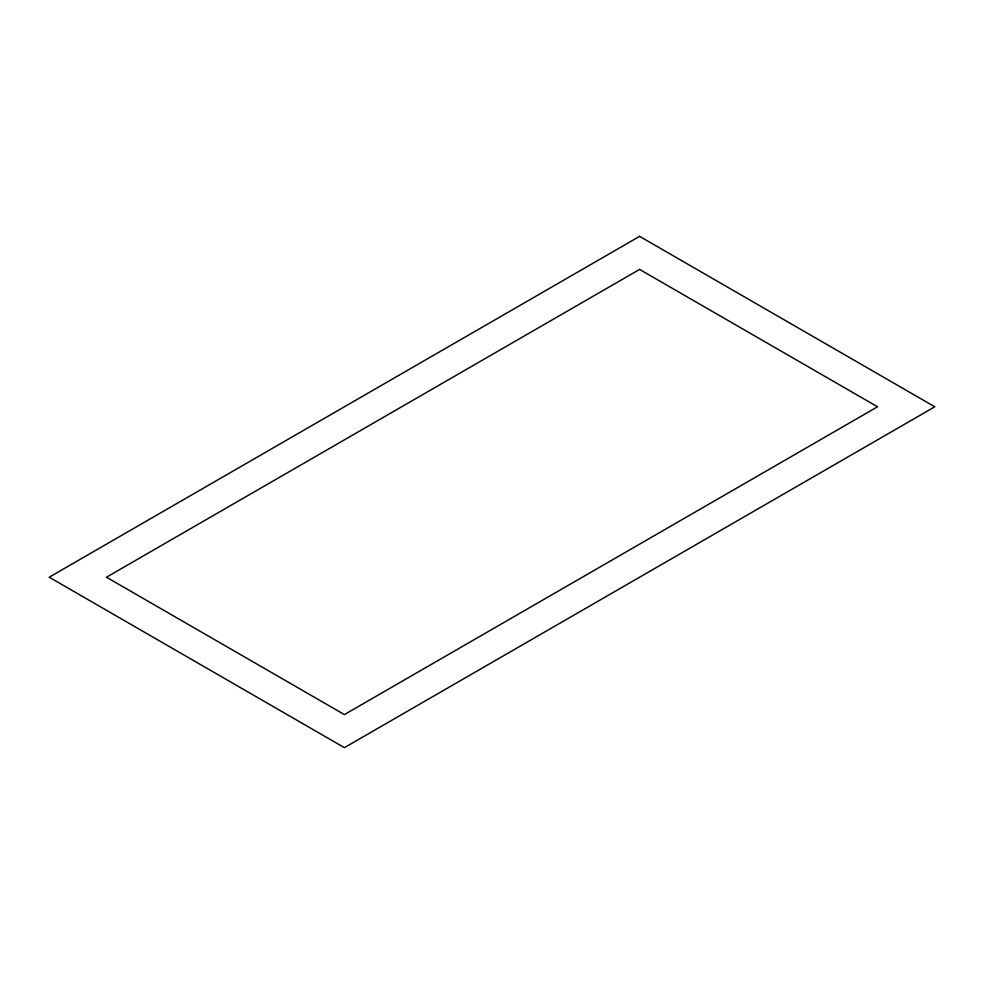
<?xml version="1.0" encoding="UTF-8"?>
<svg xmlns="http://www.w3.org/2000/svg" width="984" height="984" viewBox="0 0 984 984"><rect width="100%" height="100%" fill="white"/><g stroke="black" fill="none" stroke-linecap="round" stroke-linejoin="round"><path stroke-width="1.48" d="M639.6 236.357L49.2 577.214L344.4 747.643L934.8 406.786L639.6 236.357M639.6 269.419L106.469 577.214L344.4 714.581L877.531 406.786L639.6 269.419"/></g></svg>
